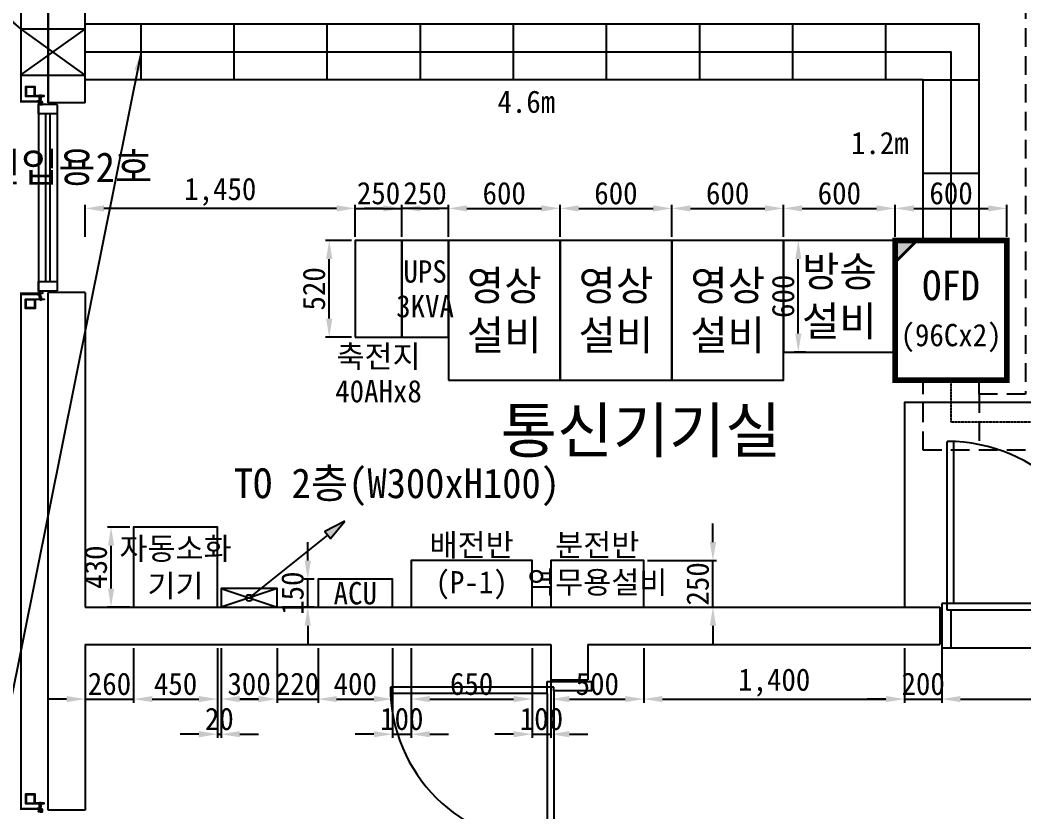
# Model space of a CAD drawing. Header units: millimetres. Extents: x 574471 to 622274, y -171951 to -139705.
# Drawn here: x 581584 to 586975, y -156511 to -152257 of the extents above; entities that cross this region are included whole.
import ezdxf
from ezdxf.enums import TextEntityAlignment as Align

# ---------------------------------------------------------------- set-up
doc = ezdxf.new("R2010")
doc.units = ezdxf.units.MM
doc.linetypes.add('HIDDEN', pattern=[0.375, 0.25, -0.125])
doc.linetypes.add('HIDDEN2', pattern=[0.1875, 0.125, -0.0625])
for name, color, linetype in [('TT-BASE', 253, 'Continuous'), ('TT-CABL', 4, 'Continuous'), ('TT-CTRL-JUNT', 4, 'Continuous'), ('TT-TRAY', 4, 'Continuous'), ('TZ-BASE', 253, 'Continuous'), ('TZ-DIMS', 1, 'Continuous'), ('TZ-LEAL', 1, 'Continuous'), ('TZ-LINE', 4, 'Continuous'), ('TZ-SYMB', 2, 'Continuous'), ('TZ-TEX2', 3, 'Continuous'), ('TZ-TEXT', 3, 'Continuous')]:
    doc.layers.add(name, color=color, linetype=linetype)
doc.styles.get("Standard").update_dxf_attribs({"font": 'GulimChe.ttf'})
doc.dimstyles.new('D40', dxfattribs={"dimscale": 40, "dimtxt": 3, "dimasz": 2.5, "dimexe": 0.5, "dimexo": 0.5, "dimgap": 0.5, "dimtad": 1, "dimdec": 0, "dimzin": 1, "dimdsep": 46, "dimlunit": 6, "dimtxsty": 'Standard', "dimcen": 1, "dimclrd": 1, "dimclre": 1, "dimclrt": 3, "dimadec": 0, "dimazin": 0, "dimtfac": 1, "dimtdec": 0, "dimtix": 1, "dimtmove": 2, "dimatfit": 3, "dimfxl": 0, "dimtvp": 2, "dimlwd": -1, "dimlwe": -1, "dimarcsym": 0})

# ---------------------------------------------------------------- blocks, each defined once
blk = doc.blocks.new('*X3')
at = {"color": 0}
for p, q in [((281.6, 214.8), (281.5, 214.9)), ((281.5, 213.6), (281.9, 214)), ((281.5, 211.5), (282.9, 212.9)), ((288.4, 205.8), (281.5, 212.8)), ((281.5, 205.1), (288.9, 212.5)), ((281.5, 207.3), (286.7, 212.5)), ((281.5, 209.4), (284.6, 212.5)), ((286.5, 205.7), (281.5, 210.6)), ((284.6, 205.4), (281.5, 208.5)), ((282.9, 205), (281.5, 206.4)), ((283.7, 205.2), (291, 212.5)), ((290.6, 205.8), (283.8, 212.6)), ((293.1, 205.4), (286, 212.5)), ((286.3, 205.7), (293.1, 212.5)), ((295.9, 204.7), (288.1, 212.5)), ((288.6, 205.8), (296.5, 213.8)), ((296.5, 206.3), (290.3, 212.5)), ((290.6, 205.8), (296.5, 211.6)), ((296.5, 208.4), (292.4, 212.5)), ((292.5, 205.5), (296.5, 209.5)), ((294.3, 205.2), (296.5, 207.4)), ((296.5, 210.5), (294.4, 212.6)), ((296.5, 212.6), (295.7, 213.4)), ((295.9, 204.7), (296.5, 205.3)), ((296.5, 214.7), (296.4, 214.8))]:
    blk.add_line(p, q, dxfattribs=at)
blk = doc.blocks.new('*D35')
at = {"layer": 'DEFPOINTS', "color": 0}
for p in [(581933.7, -155611.2), (582193.7, -155611.2), (582193.7, -155905)]:
    blk.add_point(p, dxfattribs=at)
at = {"layer": 'TZ-DIMS', "color": 1}
for p, q in [((581933.7, -155631.2), (581933.7, -155925)), ((582193.7, -155631.2), (582193.7, -155925)), ((581833.7, -155905), (581733.7, -155905)), ((581933.7, -155905), (582193.7, -155905)), ((582293.7, -155905), (582393.7, -155905))]:
    blk.add_line(p, q, dxfattribs=at)
for points in [[(581833.7, -155888.3), (581833.7, -155921.6), (581933.7, -155905)], [(582293.7, -155888.3), (582293.7, -155921.6), (582193.7, -155905)]]:
    blk.add_solid(points, dxfattribs=at)
at = {"layer": 'TZ-DIMS', "color": 3, "insert": (582063.7, -155823.6), "char_height": 120, "attachment_point": 5}
blk.add_mtext('260', dxfattribs=at)
blk = doc.blocks.new('*D36')
at = {"layer": 'DEFPOINTS', "color": 0}
for p in [(582193.7, -155611.2), (582643.7, -155611.2), (582643.7, -155905)]:
    blk.add_point(p, dxfattribs=at)
at = {"layer": 'TZ-DIMS', "color": 1}
for p, q in [((582193.7, -155631.2), (582193.7, -155925)), ((582643.7, -155631.2), (582643.7, -155925)), ((582293.7, -155905), (582543.7, -155905))]:
    blk.add_line(p, q, dxfattribs=at)
for points in [[(582293.7, -155888.3), (582293.7, -155921.6), (582193.7, -155905)], [(582543.7, -155888.3), (582543.7, -155921.6), (582643.7, -155905)]]:
    blk.add_solid(points, dxfattribs=at)
at = {"layer": 'TZ-DIMS', "color": 3, "insert": (582418.7, -155823.4), "char_height": 120, "attachment_point": 5}
blk.add_mtext('450', dxfattribs=at)
blk = doc.blocks.new('*D37')
at = {"layer": 'DEFPOINTS', "color": 0}
for p in [(582643.7, -155611.2), (582663.7, -155611.2), (582663.7, -156093.5)]:
    blk.add_point(p, dxfattribs=at)
at = {"layer": 'TZ-DIMS', "color": 1}
for p, q in [((582643.7, -155631.2), (582643.7, -156113.5)), ((582663.7, -155631.2), (582663.7, -156113.5)), ((582543.7, -156093.5), (582443.7, -156093.5)), ((582643.7, -156093.5), (582663.7, -156093.5)), ((582763.7, -156093.5), (582863.7, -156093.5))]:
    blk.add_line(p, q, dxfattribs=at)
for points in [[(582543.7, -156076.8), (582543.7, -156110.2), (582643.7, -156093.5)], [(582763.7, -156076.8), (582763.7, -156110.2), (582663.7, -156093.5)]]:
    blk.add_solid(points, dxfattribs=at)
at = {"layer": 'TZ-DIMS', "color": 3, "insert": (582653.7, -156012.1), "char_height": 120, "attachment_point": 5}
blk.add_mtext('20', dxfattribs=at)
blk = doc.blocks.new('*D38')
at = {"layer": 'DEFPOINTS', "color": 0}
for p in [(582663.7, -155611.2), (582963.7, -155611.2), (582963.7, -155905)]:
    blk.add_point(p, dxfattribs=at)
at = {"layer": 'TZ-DIMS', "color": 1}
for p, q in [((582663.7, -155631.2), (582663.7, -155925)), ((582963.7, -155631.2), (582963.7, -155925)), ((582763.7, -155905), (582863.7, -155905))]:
    blk.add_line(p, q, dxfattribs=at)
for points in [[(582763.7, -155888.3), (582763.7, -155921.6), (582663.7, -155905)], [(582863.7, -155888.3), (582863.7, -155921.6), (582963.7, -155905)]]:
    blk.add_solid(points, dxfattribs=at)
at = {"layer": 'TZ-DIMS', "color": 3, "insert": (582813.7, -155823.6), "char_height": 120, "attachment_point": 5}
blk.add_mtext('300', dxfattribs=at)
blk = doc.blocks.new('*D39')
at = {"layer": 'DEFPOINTS', "color": 0}
for p in [(582963.7, -155611.2), (583183.7, -155611.2), (583183.7, -155905)]:
    blk.add_point(p, dxfattribs=at)
at = {"layer": 'TZ-DIMS', "color": 1}
for p, q in [((582963.7, -155631.2), (582963.7, -155925)), ((583183.7, -155631.2), (583183.7, -155925)), ((582863.7, -155905), (582763.7, -155905)), ((582963.7, -155905), (583183.7, -155905)), ((583283.7, -155905), (583383.7, -155905))]:
    blk.add_line(p, q, dxfattribs=at)
for points in [[(582863.7, -155888.3), (582863.7, -155921.6), (582963.7, -155905)], [(583283.7, -155888.3), (583283.7, -155921.6), (583183.7, -155905)]]:
    blk.add_solid(points, dxfattribs=at)
at = {"layer": 'TZ-DIMS', "color": 3, "insert": (583073.7, -155823.6), "char_height": 120, "attachment_point": 5}
blk.add_mtext('220', dxfattribs=at)
blk = doc.blocks.new('*D40')
at = {"layer": 'DEFPOINTS', "color": 0}
for p in [(583183.7, -155611.2), (583583.7, -155611.2), (583583.7, -155905)]:
    blk.add_point(p, dxfattribs=at)
at = {"layer": 'TZ-DIMS', "color": 1}
for p, q in [((583183.7, -155631.2), (583183.7, -155925)), ((583583.7, -155631.2), (583583.7, -155925)), ((583283.7, -155905), (583483.7, -155905))]:
    blk.add_line(p, q, dxfattribs=at)
for points in [[(583283.7, -155888.3), (583283.7, -155921.6), (583183.7, -155905)], [(583483.7, -155888.3), (583483.7, -155921.6), (583583.7, -155905)]]:
    blk.add_solid(points, dxfattribs=at)
at = {"layer": 'TZ-DIMS', "color": 3, "insert": (583383.7, -155823.4), "char_height": 120, "attachment_point": 5}
blk.add_mtext('400', dxfattribs=at)
blk = doc.blocks.new('*D41')
at = {"layer": 'DEFPOINTS', "color": 0}
for p in [(583583.7, -155611.2), (583683.7, -155611.2), (583683.7, -156093.5)]:
    blk.add_point(p, dxfattribs=at)
at = {"layer": 'TZ-DIMS', "color": 1}
for p, q in [((583583.7, -155631.2), (583583.7, -156113.5)), ((583683.7, -155631.2), (583683.7, -156113.5)), ((583483.7, -156093.5), (583383.7, -156093.5)), ((583583.7, -156093.5), (583683.7, -156093.5)), ((583783.7, -156093.5), (583883.7, -156093.5))]:
    blk.add_line(p, q, dxfattribs=at)
for points in [[(583483.7, -156076.8), (583483.7, -156110.2), (583583.7, -156093.5)], [(583783.7, -156076.8), (583783.7, -156110.2), (583683.7, -156093.5)]]:
    blk.add_solid(points, dxfattribs=at)
at = {"layer": 'TZ-DIMS', "color": 3, "insert": (583633.7, -156011.9), "char_height": 120, "attachment_point": 5}
blk.add_mtext('100', dxfattribs=at)
blk = doc.blocks.new('*D42')
at = {"layer": 'DEFPOINTS', "color": 0}
for p in [(583683.7, -155611.2), (584333.7, -155611.2), (584333.7, -155905)]:
    blk.add_point(p, dxfattribs=at)
at = {"layer": 'TZ-DIMS', "color": 1}
for p, q in [((583683.7, -155631.2), (583683.7, -155925)), ((584333.7, -155631.2), (584333.7, -155925)), ((583783.7, -155905), (584233.7, -155905))]:
    blk.add_line(p, q, dxfattribs=at)
for points in [[(583783.7, -155888.3), (583783.7, -155921.6), (583683.7, -155905)], [(584233.7, -155888.3), (584233.7, -155921.6), (584333.7, -155905)]]:
    blk.add_solid(points, dxfattribs=at)
at = {"layer": 'TZ-DIMS', "color": 3, "insert": (584008.7, -155823.6), "char_height": 120, "attachment_point": 5}
blk.add_mtext('650', dxfattribs=at)
blk = doc.blocks.new('*D43')
at = {"layer": 'DEFPOINTS', "color": 0}
for p in [(584333.7, -155611.2), (584433.7, -155611.2), (584433.7, -156093.5)]:
    blk.add_point(p, dxfattribs=at)
at = {"layer": 'TZ-DIMS', "color": 1}
for p, q in [((584333.7, -155631.2), (584333.7, -156113.5)), ((584433.7, -155631.2), (584433.7, -156113.5)), ((584233.7, -156093.5), (584133.7, -156093.5)), ((584333.7, -156093.5), (584433.7, -156093.5)), ((584533.7, -156093.5), (584633.7, -156093.5))]:
    blk.add_line(p, q, dxfattribs=at)
for points in [[(584233.7, -156076.8), (584233.7, -156110.2), (584333.7, -156093.5)], [(584533.7, -156076.8), (584533.7, -156110.2), (584433.7, -156093.5)]]:
    blk.add_solid(points, dxfattribs=at)
at = {"layer": 'TZ-DIMS', "color": 3, "insert": (584383.7, -156011.9), "char_height": 120, "attachment_point": 5}
blk.add_mtext('100', dxfattribs=at)
blk = doc.blocks.new('*D44')
at = {"layer": 'DEFPOINTS', "color": 0}
for p in [(584433.7, -155611.2), (584933.7, -155611.2), (584933.7, -155905)]:
    blk.add_point(p, dxfattribs=at)
at = {"layer": 'TZ-DIMS', "color": 1}
for p, q in [((584433.7, -155631.2), (584433.7, -155925)), ((584933.7, -155631.2), (584933.7, -155925)), ((584533.7, -155905), (584833.7, -155905))]:
    blk.add_line(p, q, dxfattribs=at)
for points in [[(584533.7, -155888.3), (584533.7, -155921.6), (584433.7, -155905)], [(584833.7, -155888.3), (584833.7, -155921.6), (584933.7, -155905)]]:
    blk.add_solid(points, dxfattribs=at)
at = {"layer": 'TZ-DIMS', "color": 3, "insert": (584683.7, -155823.6), "char_height": 120, "attachment_point": 5}
blk.add_mtext('500', dxfattribs=at)
blk = doc.blocks.new('*D45')
at = {"layer": 'DEFPOINTS', "color": 0}
for p in [(584933.7, -155611.2), (586333.7, -155611.2), (586333.7, -155905)]:
    blk.add_point(p, dxfattribs=at)
at = {"layer": 'TZ-DIMS', "color": 1}
for p, q in [((584933.7, -155631.2), (584933.7, -155925)), ((586333.7, -155631.2), (586333.7, -155925)), ((585033.7, -155905), (586233.7, -155905))]:
    blk.add_line(p, q, dxfattribs=at)
for points in [[(585033.7, -155888.3), (585033.7, -155921.6), (584933.7, -155905)], [(586233.7, -155888.3), (586233.7, -155921.6), (586333.7, -155905)]]:
    blk.add_solid(points, dxfattribs=at)
at = {"layer": 'TZ-DIMS', "color": 3, "insert": (585633.7, -155816), "char_height": 120, "attachment_point": 5}
blk.add_mtext('1,400', dxfattribs=at)
blk = doc.blocks.new('*D46')
at = {"layer": 'DEFPOINTS', "color": 0}
for p in [(586333.7, -155611.2), (586533.7, -155611.2), (586533.7, -155905)]:
    blk.add_point(p, dxfattribs=at)
at = {"layer": 'TZ-DIMS', "color": 1}
for p, q in [((586333.7, -155631.2), (586333.7, -155925)), ((586533.7, -155631.2), (586533.7, -155925)), ((586233.7, -155905), (586133.7, -155905)), ((586333.7, -155905), (586533.7, -155905)), ((586633.7, -155905), (586733.7, -155905))]:
    blk.add_line(p, q, dxfattribs=at)
for points in [[(586233.7, -155888.3), (586233.7, -155921.6), (586333.7, -155905)], [(586633.7, -155888.3), (586633.7, -155921.6), (586533.7, -155905)]]:
    blk.add_solid(points, dxfattribs=at)
at = {"layer": 'TZ-DIMS', "color": 3, "insert": (586433.7, -155823.6), "char_height": 120, "attachment_point": 5}
blk.add_mtext('200', dxfattribs=at)
blk = doc.blocks.new('*D47')
at = {"layer": 'DEFPOINTS', "color": 0}
for p in [(586533.7, -155611.2), (588333.7, -155611.2), (588333.7, -155905)]:
    blk.add_point(p, dxfattribs=at)
at = {"layer": 'TZ-DIMS', "color": 1}
for p, q in [((586533.7, -155631.2), (586533.7, -155925)), ((588333.7, -155631.2), (588333.7, -155925)), ((586633.7, -155905), (588233.7, -155905))]:
    blk.add_line(p, q, dxfattribs=at)
for points in [[(586633.7, -155888.3), (586633.7, -155921.6), (586533.7, -155905)], [(588233.7, -155888.3), (588233.7, -155921.6), (588333.7, -155905)]]:
    blk.add_solid(points, dxfattribs=at)
at = {"layer": 'TZ-DIMS', "color": 3, "insert": (587433.7, -155816), "char_height": 120, "attachment_point": 5}
blk.add_mtext('1,800', dxfattribs=at)
blk = doc.blocks.new('*D56')
at = {"layer": 'DEFPOINTS', "color": 0}
for p in [(581933.7, -153269), (581933.7, -153441.2), (583383.7, -153441.2)]:
    blk.add_point(p, dxfattribs=at)
at = {"layer": 'TZ-DIMS', "color": 1}
for p, q in [((581933.7, -153421.2), (581933.7, -153249)), ((583283.7, -153269), (582033.7, -153269)), ((583383.7, -153421.2), (583383.7, -153249))]:
    blk.add_line(p, q, dxfattribs=at)
for points in [[(582033.7, -153252.4), (582033.7, -153285.7), (581933.7, -153269)], [(583283.7, -153252.4), (583283.7, -153285.7), (583383.7, -153269)]]:
    blk.add_solid(points, dxfattribs=at)
at = {"layer": 'TZ-DIMS', "color": 3, "insert": (582658.7, -153180.1), "char_height": 120, "attachment_point": 5}
blk.add_mtext('1,450', dxfattribs=at)
blk = doc.blocks.new('*D57')
at = {"layer": 'DEFPOINTS', "color": 0}
for p in [(584483.7, -153269), (583883.7, -153441.2), (584483.7, -153441.2)]:
    blk.add_point(p, dxfattribs=at)
at = {"layer": 'TZ-DIMS', "color": 1}
for p, q in [((583883.7, -153421.2), (583883.7, -153249)), ((583983.7, -153269), (584383.7, -153269)), ((584483.7, -153421.2), (584483.7, -153249))]:
    blk.add_line(p, q, dxfattribs=at)
for points in [[(583983.7, -153252.4), (583983.7, -153285.7), (583883.7, -153269)], [(584383.7, -153252.4), (584383.7, -153285.7), (584483.7, -153269)]]:
    blk.add_solid(points, dxfattribs=at)
at = {"layer": 'TZ-DIMS', "color": 3, "insert": (584183.7, -153187.7), "char_height": 120, "attachment_point": 5}
blk.add_mtext('600', dxfattribs=at)
blk = doc.blocks.new('*D58')
at = {"layer": 'DEFPOINTS', "color": 0}
for p in [(585083.7, -153269), (584483.7, -153441.2), (585083.7, -153441.2)]:
    blk.add_point(p, dxfattribs=at)
at = {"layer": 'TZ-DIMS', "color": 1}
for p, q in [((584483.7, -153421.2), (584483.7, -153249)), ((584583.7, -153269), (584983.7, -153269)), ((585083.7, -153421.2), (585083.7, -153249))]:
    blk.add_line(p, q, dxfattribs=at)
for points in [[(584583.7, -153252.4), (584583.7, -153285.7), (584483.7, -153269)], [(584983.7, -153252.4), (584983.7, -153285.7), (585083.7, -153269)]]:
    blk.add_solid(points, dxfattribs=at)
at = {"layer": 'TZ-DIMS', "color": 3, "insert": (584783.7, -153187.7), "char_height": 120, "attachment_point": 5}
blk.add_mtext('600', dxfattribs=at)
blk = doc.blocks.new('*D59')
at = {"layer": 'DEFPOINTS', "color": 0}
for p in [(585683.7, -153269), (585083.7, -153441.2), (585683.7, -153441.2)]:
    blk.add_point(p, dxfattribs=at)
at = {"layer": 'TZ-DIMS', "color": 1}
for p, q in [((585083.7, -153421.2), (585083.7, -153249)), ((585183.7, -153269), (585583.7, -153269)), ((585683.7, -153421.2), (585683.7, -153249))]:
    blk.add_line(p, q, dxfattribs=at)
for points in [[(585183.7, -153252.4), (585183.7, -153285.7), (585083.7, -153269)], [(585583.7, -153252.4), (585583.7, -153285.7), (585683.7, -153269)]]:
    blk.add_solid(points, dxfattribs=at)
at = {"layer": 'TZ-DIMS', "color": 3, "insert": (585383.7, -153187.7), "char_height": 120, "attachment_point": 5}
blk.add_mtext('600', dxfattribs=at)
blk = doc.blocks.new('*D60')
at = {"layer": 'DEFPOINTS', "color": 0}
for p in [(586283.7, -153269), (585683.7, -153441.2), (586283.7, -153441.2)]:
    blk.add_point(p, dxfattribs=at)
at = {"layer": 'TZ-DIMS', "color": 1}
for p, q in [((585683.7, -153421.2), (585683.7, -153249)), ((585783.7, -153269), (586183.7, -153269)), ((586283.7, -153421.2), (586283.7, -153249))]:
    blk.add_line(p, q, dxfattribs=at)
for points in [[(585783.7, -153252.4), (585783.7, -153285.7), (585683.7, -153269)], [(586183.7, -153252.4), (586183.7, -153285.7), (586283.7, -153269)]]:
    blk.add_solid(points, dxfattribs=at)
at = {"layer": 'TZ-DIMS', "color": 3, "insert": (585983.7, -153187.7), "char_height": 120, "attachment_point": 5}
blk.add_mtext('600', dxfattribs=at)
blk = doc.blocks.new('*D61')
at = {"layer": 'DEFPOINTS', "color": 0}
for p in [(586883.7, -153269), (586283.7, -153441.2), (586883.7, -153441.2)]:
    blk.add_point(p, dxfattribs=at)
at = {"layer": 'TZ-DIMS', "color": 1}
for p, q in [((586283.7, -153421.2), (586283.7, -153249)), ((586383.7, -153269), (586783.7, -153269)), ((586883.7, -153421.2), (586883.7, -153249))]:
    blk.add_line(p, q, dxfattribs=at)
for points in [[(586383.7, -153252.4), (586383.7, -153285.7), (586283.7, -153269)], [(586783.7, -153252.4), (586783.7, -153285.7), (586883.7, -153269)]]:
    blk.add_solid(points, dxfattribs=at)
at = {"layer": 'TZ-DIMS', "color": 3, "insert": (586583.7, -153187.7), "char_height": 120, "attachment_point": 5}
blk.add_mtext('600', dxfattribs=at)
blk = doc.blocks.new('*D62')
at = {"layer": 'DEFPOINTS', "color": 0}
for p in [(583633.7, -153269), (583383.7, -153441.2), (583633.7, -153441.2)]:
    blk.add_point(p, dxfattribs=at)
at = {"layer": 'TZ-DIMS', "color": 1}
for p, q in [((583283.7, -153269), (583183.7, -153269)), ((583383.7, -153421.2), (583383.7, -153249)), ((583383.7, -153269), (583633.7, -153269)), ((583633.7, -153421.2), (583633.7, -153249)), ((583733.7, -153269), (583833.7, -153269))]:
    blk.add_line(p, q, dxfattribs=at)
for points in [[(583283.7, -153252.4), (583283.7, -153285.7), (583383.7, -153269)], [(583733.7, -153252.4), (583733.7, -153285.7), (583633.7, -153269)]]:
    blk.add_solid(points, dxfattribs=at)
at = {"layer": 'TZ-DIMS', "color": 3, "insert": (583508.7, -153187.7), "char_height": 120, "attachment_point": 5}
blk.add_mtext('250', dxfattribs=at)
blk = doc.blocks.new('*D63')
at = {"layer": 'DEFPOINTS', "color": 0}
for p in [(583633.7, -153269), (583633.7, -153441.2), (583883.7, -153441.2)]:
    blk.add_point(p, dxfattribs=at)
at = {"layer": 'TZ-DIMS', "color": 1}
for p, q in [((583533.7, -153269), (583433.7, -153269)), ((583633.7, -153421.2), (583633.7, -153249)), ((583883.7, -153269), (583633.7, -153269)), ((583883.7, -153421.2), (583883.7, -153249)), ((583983.7, -153269), (584083.7, -153269))]:
    blk.add_line(p, q, dxfattribs=at)
for points in [[(583533.7, -153252.4), (583533.7, -153285.7), (583633.7, -153269)], [(583983.7, -153252.4), (583983.7, -153285.7), (583883.7, -153269)]]:
    blk.add_solid(points, dxfattribs=at)
at = {"layer": 'TZ-DIMS', "color": 3, "insert": (583758.7, -153187.7), "char_height": 120, "attachment_point": 5}
blk.add_mtext('250', dxfattribs=at)
blk = doc.blocks.new('*D64')
at = {"layer": 'DEFPOINTS', "color": 0}
for p in [(583244, -153441.2), (583383.7, -153441.2), (583383.7, -153961.2)]:
    blk.add_point(p, dxfattribs=at)
at = {"layer": 'TZ-DIMS', "color": 1}
for p, q in [((583363.7, -153441.2), (583224, -153441.2)), ((583244, -153861.2), (583244, -153541.2)), ((583363.7, -153961.2), (583224, -153961.2))]:
    blk.add_line(p, q, dxfattribs=at)
for points in [[(583227.3, -153541.2), (583260.7, -153541.2), (583244, -153441.2)], [(583227.3, -153861.2), (583260.7, -153861.2), (583244, -153961.2)]]:
    blk.add_solid(points, dxfattribs=at)
at = {"layer": 'TZ-DIMS', "color": 3, "insert": (583162.6, -153701.2), "char_height": 120, "attachment_point": 5, "rotation": 90}
blk.add_mtext('520', dxfattribs=at)
blk = doc.blocks.new('*D65')
at = {"layer": 'DEFPOINTS', "color": 0}
for p in [(585763.3, -153441.2), (585821.9, -153441.2), (585821.9, -154041.2)]:
    blk.add_point(p, dxfattribs=at)
at = {"layer": 'TZ-DIMS', "color": 1}
for p, q in [((585801.9, -153441.2), (585743.3, -153441.2)), ((585763.3, -153941.2), (585763.3, -153541.2)), ((585801.9, -154041.2), (585743.3, -154041.2))]:
    blk.add_line(p, q, dxfattribs=at)
for points in [[(585746.6, -153541.2), (585779.9, -153541.2), (585763.3, -153441.2)], [(585746.6, -153941.2), (585779.9, -153941.2), (585763.3, -154041.2)]]:
    blk.add_solid(points, dxfattribs=at)
at = {"layer": 'TZ-DIMS', "color": 3, "insert": (585681.9, -153741.2), "char_height": 120, "attachment_point": 5, "rotation": 90}
blk.add_mtext('600', dxfattribs=at)
blk = doc.blocks.new('*D70')
at = {"layer": 'DEFPOINTS', "color": 0}
for p in [(582072.5, -154981.2), (582193.7, -154981.2), (582193.7, -155411.2)]:
    blk.add_point(p, dxfattribs=at)
at = {"layer": 'TZ-DIMS', "color": 1}
for p, q in [((582173.7, -154981.2), (582052.5, -154981.2)), ((582072.5, -155311.2), (582072.5, -155081.2)), ((582173.7, -155411.2), (582052.5, -155411.2))]:
    blk.add_line(p, q, dxfattribs=at)
for points in [[(582055.8, -155081.2), (582089.2, -155081.2), (582072.5, -154981.2)], [(582055.8, -155311.2), (582089.2, -155311.2), (582072.5, -155411.2)]]:
    blk.add_solid(points, dxfattribs=at)
at = {"layer": 'TZ-DIMS', "color": 3, "insert": (581991, -155196.2), "char_height": 120, "attachment_point": 5, "rotation": 90}
blk.add_mtext('430', dxfattribs=at)
blk = doc.blocks.new('*D71')
at = {"layer": 'DEFPOINTS', "color": 0}
for p in [(583128.8, -155261.2), (583183.7, -155261.2), (583183.7, -155411.2)]:
    blk.add_point(p, dxfattribs=at)
at = {"layer": 'TZ-DIMS', "color": 1}
for p, q in [((583128.8, -155161.2), (583128.8, -155061.2)), ((583163.7, -155261.2), (583108.8, -155261.2)), ((583128.8, -155411.2), (583128.8, -155261.2)), ((583163.7, -155411.2), (583108.8, -155411.2)), ((583128.8, -155511.2), (583128.8, -155611.2))]:
    blk.add_line(p, q, dxfattribs=at)
for points in [[(583112.1, -155161.2), (583145.4, -155161.2), (583128.8, -155261.2)], [(583112.1, -155511.2), (583145.4, -155511.2), (583128.8, -155411.2)]]:
    blk.add_solid(points, dxfattribs=at)
at = {"layer": 'TZ-DIMS', "color": 3, "insert": (583047.2, -155336.2), "char_height": 120, "attachment_point": 5, "rotation": 90}
blk.add_mtext('150', dxfattribs=at)
blk = doc.blocks.new('*D72')
at = {"layer": 'DEFPOINTS', "color": 0}
for p in [(584933.7, -155161.2), (585304.7, -155161.2), (584933.7, -155411.2)]:
    blk.add_point(p, dxfattribs=at)
at = {"layer": 'TZ-DIMS', "color": 1}
for p, q in [((585304.7, -155061.2), (585304.7, -154961.2)), ((584953.7, -155161.2), (585324.7, -155161.2)), ((585304.7, -155411.2), (585304.7, -155161.2)), ((584953.7, -155411.2), (585324.7, -155411.2)), ((585304.7, -155511.2), (585304.7, -155611.2))]:
    blk.add_line(p, q, dxfattribs=at)
for points in [[(585288.1, -155061.2), (585321.4, -155061.2), (585304.7, -155161.2)], [(585288.1, -155511.2), (585321.4, -155511.2), (585304.7, -155411.2)]]:
    blk.add_solid(points, dxfattribs=at)
at = {"layer": 'TZ-DIMS', "color": 3, "insert": (585223.4, -155286.2), "char_height": 120, "attachment_point": 5, "rotation": 90}
blk.add_mtext('250', dxfattribs=at)

msp = doc.modelspace()

# ---------------------------------------------------------------- hatches: boundary and pattern name
at = {"layer": 'TZ-LINE'}
h = msp.add_hatch(color=256, dxfattribs=at)
h.dxf.hatch_style = 1
h.paths.add_polyline_path([(586401.3, -153441.2), (586283.7, -153441.2), (586283.7, -153558.7)])
at = {"layer": 'TZ-SYMB'}
msp.add_hatch(color=256, dxfattribs=at).paths.add_polyline_path([(583327.4, -154949.5), (583219.6, -155004.1), (583250.7, -155042.9)])

# ---------------------------------------------------------------- linework, layer by layer
at = {"layer": 'TT-BASE'}
for points in [[(583383.7, -153961.2), (583633.7, -153961.2), (583633.7, -153441.2), (583383.7, -153441.2)], [(583633.7, -153961.2), (583883.7, -153961.2), (583883.7, -153441.2), (583633.7, -153441.2)], [(583883.7, -154191.2), (584483.7, -154191.2), (584483.7, -153441.2), (583883.7, -153441.2)], [(584483.7, -154191.2), (585083.7, -154191.2), (585083.7, -153441.2), (584483.7, -153441.2)], [(585083.7, -154191.2), (585683.7, -154191.2), (585683.7, -153441.2), (585083.7, -153441.2)], [(585683.7, -154041.2), (586283.7, -154041.2), (586283.7, -153441.2), (585683.7, -153441.2)], [(582193.7, -155411.2), (582643.7, -155411.2), (582643.7, -154981.2), (582193.7, -154981.2)], [(583683.7, -155411.2), (584333.7, -155411.2), (584333.7, -155161.2), (583683.7, -155161.2)], [(584433.7, -155411.2), (584933.7, -155411.2), (584933.7, -155161.2), (584433.7, -155161.2)], [(583183.7, -155411.2), (583583.7, -155411.2), (583583.7, -155261.2), (583183.7, -155261.2)]]:
    msp.add_lwpolyline(points, close=True, dxfattribs=at)
msp.add_lwpolyline([(588533.7, -154311.2), (586333.7, -154311.2), (586333.7, -155411.2)], dxfattribs=at)
at = {"layer": 'TT-CABL', "linetype": 'HIDDEN'}
msp.add_lwpolyline([(585463.7, -150411.2), (585463.7, -150650.8), (587133.2, -150650.8), (587133.2, -154417.8), (586583.7, -154417.8), (586583.7, -154191.2)], dxfattribs=at)
at = {"layer": 'TT-CABL'}
msp.add_lwpolyline([(586583.7, -153441.2), (586583.7, -152428.9), (581933.7, -152428.9)], dxfattribs=at)
at = {"layer": 'TT-CTRL-JUNT', "ltscale": 3}
msp.add_lwpolyline([(582663.7, -155411.2), (582963.7, -155411.2), (582963.7, -155311.2), (582663.7, -155311.2)], close=True, dxfattribs=at)
for points in [[(582663.7, -155311.2), (582963.7, -155411.2)], [(582963.7, -155311.2), (582663.7, -155411.2)]]:
    msp.add_lwpolyline(points, dxfattribs=at)
at = {"layer": 'TT-TRAY', "linetype": 'HIDDEN2', "ltscale": 800}
for points in [[(585313.7, -150411.2), (585313.7, -150800.8), (586983.2, -150800.8), (586983.2, -154267.8), (586733.7, -154267.8), (586733.7, -154191.2)], [(585613.7, -150411.2), (585613.7, -150500.8), (587283.2, -150500.8), (587283.2, -154567.8), (586433.7, -154567.8), (586433.7, -154191.2)], [(586733.7, -154267.8), (586733.7, -154567.8)]]:
    msp.add_lwpolyline(points, dxfattribs=at)
at = {"layer": 'TT-TRAY'}
for points in [[(586733.7, -153441.2), (586733.7, -152278.9), (581933.7, -152278.9)], [(582233.7, -152578.9), (582233.7, -152278.9)], [(582733.7, -152578.9), (582733.7, -152278.9)], [(583233.7, -152578.9), (583233.7, -152278.9)], [(583733.7, -152578.9), (583733.7, -152278.9)], [(584233.7, -152578.9), (584233.7, -152278.9)], [(584733.7, -152578.9), (584733.7, -152278.9)], [(585233.7, -152578.9), (585233.7, -152278.9)], [(585733.7, -152578.9), (585733.7, -152278.9)], [(586233.7, -152578.9), (586233.7, -152278.9)], [(581933.7, -152303.9), (581583.7, -152553.9)], [(581587.7, -152303.9), (581933.7, -152303.9)], [(581933.7, -152553.9), (581587.7, -152303.9)], [(581583.7, -152553.9), (581933.7, -152553.9)], [(586433.7, -153441.2), (586433.7, -152578.9), (581933.7, -152578.9)], [(586433.7, -152578.9), (586733.7, -152578.9)], [(586433.7, -153078.9), (586733.7, -153078.9)]]:
    msp.add_lwpolyline(points, dxfattribs=at)
at = {"layer": 'TZ-BASE'}
for p, q in [((581587.7, -151830.2), (581587.7, -152692.2)), ((581733.7, -151821.2), (581733.7, -152701.2)), ((581733.7, -152701.2), (581733.7, -151821.2)), ((581933.7, -152701.2), (581933.7, -151821.2)), ((581689.3, -152692.2), (581689.3, -152673.7)), ((581689.3, -152673.7), (581693.3, -152673.7)), ((581693.3, -152673.7), (581693.3, -152695.7)), ((581693.3, -152676.7), (581694.8, -152677.7)), ((581697.1, -152677.6), (581693.5, -152656.9)), ((581692.8, -152696.2), (581583.7, -152696.2)), ((581587.7, -152692.2), (581689.3, -152692.2)), ((581682.6, -152681.2), (581697.1, -152681.2)), ((581683.3, -152711.2), (581683.3, -153711.2)), ((581683.3, -152761.2), (581683.3, -152711.2)), ((581783.3, -152711.2), (581683.3, -152711.2)), ((581693.3, -152679.2), (581687.8, -152679.2)), ((581693.3, -152683.2), (581687.8, -152683.2)), ((581694.8, -152684.7), (581693.3, -152685.7)), ((581694.8, -152677.7), (581694.8, -152684.7)), ((581933.7, -152701.2), (581733.7, -152701.2)), ((581783.3, -152711.2), (581783.3, -153711.2)), ((581783.3, -152711.2), (581783.3, -152761.2)), ((581783.3, -152761.2), (581683.3, -152761.2)), ((581721.3, -153661.2), (581721.3, -152761.2)), ((581745.3, -153661.2), (581745.3, -152761.2)), ((581683.3, -153711.2), (581683.3, -153661.2)), ((581683.3, -153661.2), (581783.3, -153661.2)), ((581783.3, -153661.2), (581783.3, -153711.2)), ((581692.8, -153726.2), (581583.7, -153726.2)), ((581587.7, -153730.2), (581689.3, -153730.2)), ((581587.7, -153730.2), (581587.7, -156492.2)), ((581682.6, -153741.2), (581697.1, -153741.2)), ((581683.3, -153711.2), (581783.3, -153711.2)), ((581693.3, -153739.2), (581687.8, -153739.2)), ((581693.3, -153743.2), (581687.8, -153743.2)), ((581689.3, -153730.2), (581689.3, -153748.7)), ((581689.3, -153748.7), (581693.3, -153748.7)), ((581693.3, -153748.7), (581693.3, -153726.7)), ((581694.8, -153737.7), (581693.3, -153736.7)), ((581693.3, -153745.7), (581694.8, -153744.7)), ((581697.1, -153744.7), (581693.5, -153765.4)), ((581694.8, -153744.7), (581694.8, -153737.7)), ((581733.7, -156501.2), (581733.7, -153721.2)), ((581933.7, -153721.2), (581733.7, -153721.2)), ((581933.7, -153721.2), (581933.7, -155411.2)), ((586563.1, -155391.2), (586563.1, -154520.5)), ((586598.3, -155391.2), (586598.3, -154521.3)), ((581933.7, -155411.2), (586523.7, -155411.2)), ((586523.7, -155411.2), (586523.7, -155611.2)), ((586533.7, -155391.2), (586533.7, -155631.2)), ((586563.1, -155391.2), (586533.7, -155391.2)), ((586598.3, -155391.2), (586563.1, -155391.2)), ((586563.1, -155427), (586563.1, -155391.2)), ((588269.1, -155391.2), (586598.3, -155391.2)), ((586583.6, -155427), (586563.1, -155427)), ((586583.6, -155631.2), (586583.6, -155427)), ((588283.8, -155427), (586583.6, -155427)), ((581933.7, -155611.2), (584433.7, -155611.2)), ((581933.7, -155611.2), (581933.7, -156501.2)), ((584433.7, -155611.2), (584433.7, -155801.2)), ((584633.7, -155611.2), (586523.7, -155611.2)), ((584633.7, -155611.2), (584633.7, -155801.2)), ((586583.6, -155631.2), (586533.7, -155631.2)), ((588283.8, -155631.2), (586583.6, -155631.2)), ((584433.7, -155801.2), (584633.7, -155801.2)), ((584413.7, -155840.5), (583572.5, -155840.5)), ((584413.7, -155840.5), (584413.7, -155811.2)), ((584413.7, -155811.2), (584653.7, -155811.2)), ((584413.7, -155875.8), (584413.7, -155840.5)), ((584449.6, -155840.5), (584413.7, -155840.5)), ((584449.6, -155861), (584449.6, -155840.5)), ((584653.7, -155861), (584653.7, -155811.2)), ((584413.7, -155875.8), (583573.2, -155875.8)), ((584413.7, -155875.8), (584413.7, -156681.8)), ((584653.7, -155861), (584449.6, -155861)), ((584449.6, -155861), (584449.6, -156661.3)), ((581692.8, -156496.2), (581583.7, -156496.2)), ((581587.7, -156492.2), (581689.3, -156492.2)), ((581682.6, -156481.2), (581697.1, -156481.2)), ((581693.3, -156479.2), (581687.8, -156479.2)), ((581693.3, -156483.2), (581687.8, -156483.2)), ((581689.3, -156492.2), (581689.3, -156473.7)), ((581689.3, -156473.7), (581693.3, -156473.7)), ((581693.3, -156473.7), (581693.3, -156495.7)), ((581693.3, -156476.7), (581694.8, -156477.7)), ((581694.8, -156484.7), (581693.3, -156485.7)), ((581697.1, -156477.6), (581693.5, -156456.9)), ((581694.8, -156477.7), (581694.8, -156484.7)), ((581933.7, -156501.2), (581733.7, -156501.2))]:
    msp.add_line(p, q, dxfattribs=at)
for points in [[(581663.3, -152616.2), (581613.3, -152616.2), (581613.3, -152666.2), (581663.3, -152666.2)], [(581661, -152618.5), (581615.6, -152618.5), (581615.6, -152663.9), (581661, -152663.9)], [(581687.8, -152666.2), (581699.3, -152666.2), (581699.3, -152667.7), (581689.3, -152667.7), (581689.3, -152692.2), (581677.8, -152692.2), (581677.8, -152690.7), (581687.8, -152690.7)], [(581690.7, -152670.1), (581690.5, -152669.1), (581700.4, -152667.4), (581700.5, -152668.4)], [(581687.8, -153756.2), (581699.3, -153756.2), (581699.3, -153754.7), (581689.3, -153754.7), (581689.3, -153730.2), (581677.8, -153730.2), (581677.8, -153731.7), (581687.8, -153731.7)], [(581690.7, -153752.2), (581690.5, -153753.2), (581700.4, -153754.9), (581700.5, -153754)], [(581663.3, -153806.2), (581613.3, -153806.2), (581613.3, -153756.2), (581663.3, -153756.2)], [(581661, -153803.9), (581615.6, -153803.9), (581615.6, -153758.5), (581661, -153758.5)], [(581663.3, -156416.2), (581613.3, -156416.2), (581613.3, -156466.2), (581663.3, -156466.2)], [(581661, -156418.5), (581615.6, -156418.5), (581615.6, -156463.9), (581661, -156463.9)], [(581687.8, -156466.2), (581699.3, -156466.2), (581699.3, -156467.7), (581689.3, -156467.7), (581689.3, -156492.2), (581677.8, -156492.2), (581677.8, -156490.7), (581687.8, -156490.7)], [(581690.7, -156470.1), (581690.5, -156469.1), (581700.4, -156467.4), (581700.5, -156468.4)]]:
    msp.add_lwpolyline(points, close=True, dxfattribs=at)
for points in [[(581663.3, -152616.2), (581663.3, -152664.2, 0.414214), (581665.3, -152666.2), (581713.3, -152666.2), (581713.3, -152663.9), (581666.6, -152663.9, -0.414214), (581665.6, -152662.9), (581665.6, -152616.2), (581663.3, -152616.2)], [(581663.3, -153806.2), (581663.3, -153758.2, -0.414214), (581665.3, -153756.2), (581713.3, -153756.2), (581713.3, -153758.5), (581666.6, -153758.5, 0.414214), (581665.6, -153759.5), (581665.6, -153806.2), (581663.3, -153806.2)], [(581663.3, -156416.2), (581663.3, -156464.2, 0.414214), (581665.3, -156466.2), (581713.3, -156466.2), (581713.3, -156463.9), (581666.6, -156463.9, -0.414214), (581665.6, -156462.9), (581665.6, -156416.2), (581663.3, -156416.2)]]:
    msp.add_lwpolyline(points, format="xyb", dxfattribs=at)
for points in [[(581695.7, -152672.3), (581695.5, -152671.3), (581696.5, -152671.1), (581696.6, -152672.1)], [(581695.7, -153750.1), (581695.5, -153751), (581696.5, -153751.2), (581696.6, -153750.2)], [(581695.7, -156472.3), (581695.5, -156471.3), (581696.5, -156471.1), (581696.6, -156472.1)]]:
    msp.add_lwpolyline(points, dxfattribs=at)
for points in [[(581704.3, -152708.2), (581704.3, -152699.2, 0.414214), (581701.3, -152696.2), (581694.3, -152696.2, 0.414214), (581691.3, -152699.2), (581691.3, -152708.2, 0.414214), (581694.3, -152711.2), (581701.3, -152711.2, 0.414214)], [(581704.3, -153714.2), (581704.3, -153723.2, -0.414214), (581701.3, -153726.2), (581694.3, -153726.2, -0.414214), (581691.3, -153723.2), (581691.3, -153714.2, -0.414214), (581694.3, -153711.2), (581701.3, -153711.2, -0.414214)], [(581704.3, -156508.2), (581704.3, -156499.2, 0.414214), (581701.3, -156496.2), (581694.3, -156496.2, 0.414214), (581691.3, -156499.2), (581691.3, -156508.2, 0.414214), (581694.3, -156511.2), (581701.3, -156511.2, 0.414214)]]:
    msp.add_lwpolyline(points, format="xyb", close=True, dxfattribs=at)
for centre, radius, start, end in [((581695.4, -152668.2), 4.14, 204.8724, 355.1276), ((581662.9, -152703.7), 21.8, 339.8893, 20.1107), ((581689.3, -152681.2), 3.79, 112.5, 247.5), ((581692.8, -152695.7), 0.5, 270, 0), ((581694.7, -152681.2), 0.76, 279.2175, 80.7825), ((581662.9, -153718.7), 21.8, 339.8893, 20.1107), ((581689.3, -153741.2), 3.79, 112.5, 247.5), ((581695.4, -153754.1), 4.14, 4.8724, 155.1276), ((581692.8, -153726.7), 0.5, 0, 90), ((581694.7, -153741.2), 0.76, 279.2175, 80.7825), ((586563.1, -155391.2), 870.6, 0, 90), ((584413.7, -155840.5), 841.3, 180, 270), ((581662.9, -156503.7), 21.8, 339.8893, 20.1107), ((581689.3, -156481.2), 3.79, 112.5, 247.5), ((581695.4, -156468.2), 4.14, 204.8724, 355.1276), ((581692.8, -156495.7), 0.5, 270, 0), ((581694.7, -156481.2), 0.76, 279.2175, 80.7825)]:
    msp.add_arc(centre, radius, start, end, dxfattribs=at)
at = {"layer": 'TZ-LINE', "const_width": 30}
msp.add_lwpolyline([(586283.7, -154191.2), (586883.7, -154191.2), (586883.7, -153441.2), (586283.7, -153441.2)], close=True, dxfattribs=at)
at = {"layer": 'TZ-LINE', "const_width": 15}
msp.add_lwpolyline([(586283.7, -153558.7), (586401.3, -153441.2)], dxfattribs=at)
at = {"layer": 'TZ-SYMB'}
msp.add_lwpolyline([(583327.4, -154949.5), (583219.6, -155004.1), (583250.7, -155042.9)], close=True, dxfattribs=at)
msp.add_lwpolyline([(583235.1, -155023.5), (582813.7, -155361.2)], dxfattribs=at)
msp.add_circle((582813.7, -155361.2), 17.1, dxfattribs=at)

# ---------------------------------------------------------------- block references
at = {"layer": 'TZ-BASE', "rotation": 270}
for p in [(581478.8, -152414.7), (581478.8, -156214.7)]:
    msp.add_blockref('*X3', p, dxfattribs=at)
at = {"layer": 'TZ-BASE', "xscale": -1, "rotation": 270}
msp.add_blockref('*X3', (581478.8, -154007.7), dxfattribs=at)

# ---------------------------------------------------------------- texts
at = {"layer": 'TZ-BASE'}
msp.add_text('통신기기실', height=240, rotation=0, dxfattribs=at).set_placement((584918.5, -154581.3), align=Align.CENTER)
at = {"layer": 'TZ-TEX2'}
for s, p in [('4.6m', (584302.4, -152695.6)), ('1.2m', (586201.2, -152917.6))]:
    msp.add_text(s, height=120, dxfattribs=at).set_placement(p, align=Align.MIDDLE_CENTER)
for s, p in [('DOWN:인입용2호', (580870.2, -153047.8)), ('TO 2층(W300xH100)', (582731.5, -154745.5))]:
    msp.add_text(s, height=160, dxfattribs=at).set_placement(p, align=Align.MIDDLE_LEFT)
at = {"layer": 'TZ-TEXT'}
for s, height, p in [('방송', 160, (585983.7, -153607.8)), ('UPS', 120, (583758.7, -153607.8)), ('영상', 160, (584183.7, -153682.8)), ('영상', 160, (584783.7, -153682.8)), ('영상', 160, (585383.7, -153682.8)), ('OFD', 160, (586583.7, -153682.8)), ('3KVA', 120, (583758.7, -153794.5)), ('설비', 160, (585983.7, -153874.5)), ('설비', 160, (584183.7, -153949.5)), ('설비', 160, (584783.7, -153949.5)), ('설비', 160, (585383.7, -153949.5)), ('(96Cx2)', 120, (586583.7, -153949.5)), ('축전지', 120, (583508.7, -154064.1)), ('40AHx8', 120, (583508.7, -154250.8)), ('자동소화', 120, (582418.7, -155096.2)), ('배전반', 120, (584008.7, -155077.5)), ('분전반', 120, (584683.7, -155077.5)), ('(P-1)', 120, (584008.7, -155277.5)), ('역무용설비', 120, (584683.7, -155277.5)), ('기기', 120, (582418.7, -155296.2)), ('ACU', 120, (583383.7, -155336.2))]:
    msp.add_text(s, height=height, dxfattribs=at).set_placement(p, align=Align.MIDDLE_CENTER)

# ---------------------------------------------------------------- dimensions: what is measured, and where the dimension line sits
at = {"layer": 'TZ-DIMS'}
for base, p1, p2, picture, middle in [((581933.7, -153269), (583383.7, -153441.2), (581933.7, -153441.2), '*D56', (582658.7, -153180.1)), ((583633.7, -153269), (583383.7, -153441.2), (583633.7, -153441.2), '*D62', (583508.7, -153187.7)), ((584483.7, -153269), (583883.7, -153441.2), (584483.7, -153441.2), '*D57', (584183.7, -153187.7)), ((585083.7, -153269), (584483.7, -153441.2), (585083.7, -153441.2), '*D58', (584783.7, -153187.7)), ((585683.7, -153269), (585083.7, -153441.2), (585683.7, -153441.2), '*D59', (585383.7, -153187.7)), ((586283.7, -153269), (585683.7, -153441.2), (586283.7, -153441.2), '*D60', (585983.7, -153187.7)), ((586883.7, -153269), (586283.7, -153441.2), (586883.7, -153441.2), '*D61', (586583.7, -153187.7)), ((582193.7, -155905), (581933.7, -155611.2), (582193.7, -155611.2), '*D35', (582063.7, -155823.6)), ((582643.7, -155905), (582193.7, -155611.2), (582643.7, -155611.2), '*D36', (582418.7, -155823.4)), ((582663.7, -156093.5), (582643.7, -155611.2), (582663.7, -155611.2), '*D37', (582653.7, -156012.1)), ((582963.7, -155905), (582663.7, -155611.2), (582963.7, -155611.2), '*D38', (582813.7, -155823.6)), ((583183.7, -155905), (582963.7, -155611.2), (583183.7, -155611.2), '*D39', (583073.7, -155823.6)), ((583583.7, -155905), (583183.7, -155611.2), (583583.7, -155611.2), '*D40', (583383.7, -155823.4)), ((583683.7, -156093.5), (583583.7, -155611.2), (583683.7, -155611.2), '*D41', (583633.7, -156011.9)), ((584333.7, -155905), (583683.7, -155611.2), (584333.7, -155611.2), '*D42', (584008.7, -155823.6)), ((584433.7, -156093.5), (584333.7, -155611.2), (584433.7, -155611.2), '*D43', (584383.7, -156011.9)), ((584933.7, -155905), (584433.7, -155611.2), (584933.7, -155611.2), '*D44', (584683.7, -155823.6)), ((586333.7, -155905), (584933.7, -155611.2), (586333.7, -155611.2), '*D45', (585633.7, -155816)), ((586533.7, -155905), (586333.7, -155611.2), (586533.7, -155611.2), '*D46', (586433.7, -155823.6)), ((588333.7, -155905), (586533.7, -155611.2), (588333.7, -155611.2), '*D47', (587433.7, -155816))]:
    dim = msp.add_linear_dim(base=base, p1=p1, p2=p2, dimstyle='D40', dxfattribs=at)
    dim.commit()
    dim.dimension.update_dxf_attribs({"geometry": picture, "text_midpoint": middle})
for base, p1, p2, angle, picture, middle in [((583633.7, -153269), (583883.7, -153441.2), (583633.7, -153441.2), 180, '*D63', (583758.7, -153187.7)), ((583244, -153441.2), (583383.7, -153961.2), (583383.7, -153441.2), 90, '*D64', (583162.6, -153701.2)), ((585763.3, -153441.2), (585821.9, -154041.2), (585821.9, -153441.2), 90, '*D65', (585681.9, -153741.2)), ((582072.5, -154981.2), (582193.7, -155411.2), (582193.7, -154981.2), 90, '*D70', (581991, -155196.2)), ((585304.7, -155161.2), (584933.7, -155411.2), (584933.7, -155161.2), 90, '*D72', (585223.4, -155286.2)), ((583128.8, -155261.2), (583183.7, -155411.2), (583183.7, -155261.2), 90, '*D71', (583047.2, -155336.2))]:
    dim = msp.add_linear_dim(base=base, p1=p1, p2=p2, angle=angle, dimstyle='D40', dxfattribs=at)
    dim.commit()
    dim.dimension.update_dxf_attribs({"geometry": picture, "text_midpoint": middle})

# ---------------------------------------------------------------- leaders
at = {"layer": 'TZ-LEAL', "annotation_type": 0, "has_hookline": 1, "hookline_direction": 1}
for points, text_width in [([(581587.7, -152303.9), (580322.5, -151238.8), (580203.4, -151238.8)], 2444.3), ([(582233.7, -152428.9), (581363.9, -156754), (581148.3, -156754)], 3150.2)]:
    msp.add_leader(points, dimstyle='D40', dxfattribs=dict(at, text_width=text_width))

doc.saveas('drawing.dxf')
